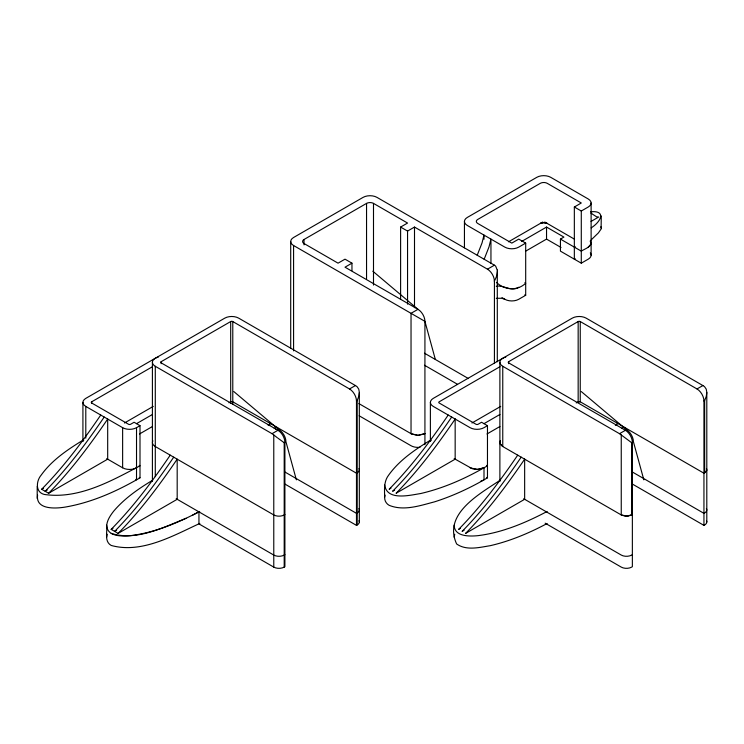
<?xml version="1.0" encoding="UTF-8"?>
<svg xmlns="http://www.w3.org/2000/svg" width="744" height="744" viewBox="0 0 744 744"><rect width="100%" height="100%" fill="white"/><g stroke="black" fill="none" stroke-linecap="round" stroke-linejoin="round"><path stroke-width="1.12" d="M82.919 402.402L82.919 441.406M152.408 362.272L152.408 481.526M359.324 521.962L359.324 392.237L358.748 389.14L357.167 386.806A9.83 5.673 60 0 0 355.437 385.55L238.684 318.144A9.83 5.673 0 0 0 224.781 318.144L85.793 398.384A9.83 5.673 0 0 0 85.793 406.41L85.793 438.179M497.299 361.779L497.299 271.541M430.637 440.076C415.115 449.581 399.435 460.09 388.694 475.072C383.727 481.387 384.471 489.58 384.676 497.104C384.397 500.461 386.201 503.688 389.14 505.316C403.741 511.323 420.053 505.622 434.524 501.847C453.04 495.96 470.738 487.683 487.469 477.834L487.469 425.67L484 427.679A9.83 5.673 0 0 1 470.096 427.679L433.268 406.41A9.83 5.673 0 0 1 433.268 398.384L572.257 318.144A9.83 5.673 0 0 1 586.151 318.144L702.903 385.55A9.83 5.673 60 0 1 704.642 386.806L706.223 389.14L706.8 392.237L706.8 521.962M359.333 392.525L358.813 396.375L357.167 400.598L357.167 524.976L356.478 525.376L284.496 483.823M706.8 392.525L706.279 396.375L704.642 400.598L704.642 472.812L703.945 473.212L580.246 401.797L578.618 401.621L576.228 402.913M590.643 211.78C606.472 210.217 601.106 221.656 591.173 227.869M601.282 215.965L601.087 229.068L598.371 232.918L591.173 239.903M500.349 440.801L500.089 443.684L502.758 446.53L621.249 514.941L627.22 516.169L632.363 514.541M37.591 495.104C35.34 510.449 57.232 508.626 66.876 506.785C92.851 502.051 117.282 491.031 140.002 477.834L140.002 425.67L134.097 422.257L130.618 424.266A1.479 0.856 0 0 1 128.535 424.266L91.698 402.997A1.479 0.856 0 0 1 91.698 401.797L152.511 366.69M199.857 523.404C173.045 535.754 141.416 553.908 111.163 545.436C103.928 541.39 107.573 531.69 106.699 525.19C107.303 519.907 110.419 515.397 113.581 511.295C124.397 498.471 138.393 488.799 152.66 480.206M106.699 537.224L107.275 534.229M384.676 497.104L385.057 495.104M547.147 523.506C529.124 533.113 510.114 541.13 490.166 545.696C479.35 547.435 466.321 550.876 456.63 543.957C442.699 513.899 479.75 493.932 500.126 480.206M454.175 537.224L454.742 534.229M500.089 441.359L500.089 443.684L502.758 446.53L502.758 366.29A9.83 5.673 0 0 1 505.808 357.064M477.22 255.229L482.047 242.897L484 235.085L484 239.27M484.167 259.238L489.003 246.906L490.947 239.103L490.947 263.339M430.85 440.801L431.195 440.271M100.738 415.04C82.928 441.183 63.882 466.665 41.664 489.264L48.611 493.272L107.685 459.169L107.685 419.049C89.875 445.191 70.829 470.682 48.611 493.272M104.207 417.04C86.397 443.192 67.36 468.673 45.142 491.273L47.142 490.11M170.227 455.161C152.418 481.303 133.381 506.785 111.163 529.384L118.11 533.401L177.184 499.298L177.184 459.169C159.365 485.321 140.328 510.803 118.11 533.401M173.705 457.169C155.896 483.312 136.85 508.794 114.632 531.393L116.641 530.24M448.204 415.04C430.395 441.183 411.358 466.665 389.14 489.264L390.981 488.194M451.682 417.04C433.873 443.192 414.827 468.673 392.609 491.273L394.618 490.11M517.703 455.161C499.894 481.303 480.847 506.785 458.63 529.384L460.48 528.324M521.172 457.169C503.363 483.312 484.325 508.794 462.108 531.393L464.107 530.24M588.234 247.129L590.913 244.274L590.308 240.861C593.6 246.441 584.235 248.98 581.287 251.137L560.437 239.103L560.437 251.137L581.287 263.181L588.234 259.163A9.83 5.673 0 0 0 590.308 252.895M83.161 440.076C67.639 449.581 51.959 460.09 41.218 475.072C36.196 480.838 35.089 492.175 44.231 494.435C78.204 499.522 110.921 481.229 140.002 465.791L139.258 465.363M304.008 244.878L304.008 239.503L366.55 203.391A4.91 2.837 0 0 1 373.497 203.391L407.554 223.051L400.607 227.069L400.607 299.069M161.197 363.677L161.197 361.677L230.687 321.548A1.479 0.856 0 0 1 232.779 321.548L349.522 388.954A9.83 5.673 60 0 1 356.478 400.997L356.478 525.376M351.959 270.695L351.959 263.171L345.011 267.189L417.979 309.318A9.83 5.673 60 0 1 424.926 321.352L435.352 359.464M400.607 227.069L407.554 231.077L414.501 227.069L487.469 269.188A9.83 5.673 60 0 1 494.425 281.232L494.425 363.481M124.462 423.001L153.255 406.382M136.524 423.662L152.408 414.492M85.793 406.41L122.63 427.679A9.83 5.673 0 0 0 136.524 427.679L140.002 425.67M41.664 489.264L43.515 488.194M139.5 433.985L152.408 426.535M228.957 402.802L230.687 401.797A1.479 0.856 0 0 1 232.779 401.797L356.478 473.212L357.167 472.812A7.375 4.259 0 0 0 358.98 468.515M508.515 241.8L542.767 222.019M575.205 258.661L574.34 259.163L574.34 207.009L581.287 202.991L547.24 183.331A4.91 2.837 0 0 0 540.284 183.331L477.741 219.443A4.91 2.837 0 0 0 477.741 223.451L511.798 243.111L518.745 239.103L525.692 243.111L525.692 295.275L518.745 299.283A9.83 5.673 0 0 1 504.841 299.283L501.865 298.27L496.257 298.298M521.721 241.4L546.542 227.069L563.915 237.094L560.437 239.103M525.692 243.111L518.745 247.129A9.83 5.673 0 0 1 504.841 247.129L467.316 225.46A9.83 5.673 0 0 1 467.316 217.434L536.815 177.314A9.83 5.673 0 0 1 550.709 177.314L588.234 198.983A9.83 5.673 0 0 1 588.234 207.009L581.287 211.017L574.34 207.009M487.469 269.188L494.425 265.18A7.096 5.794 -60 0 1 495.746 266.315L497.215 270.091M525.692 251.137L546.542 239.103L561.023 247.464M591.062 221.424L598.66 217.034L596.623 216.82L591.48 213.491M574.34 247.129L575.205 246.627M268.091 425.14L269.607 424.266A1.479 0.856 0 0 0 269.607 423.066L269.607 425.568M274.211 428.432L275.512 427.679A1.479 0.856 0 0 1 277.596 427.679L277.596 430.181M496.406 282.376C504.469 290.16 517.378 291.22 525.692 283.241L524.827 282.739M158.333 357.064A9.83 5.673 0 0 0 155.291 366.29L272.044 433.696L277.949 430.283A9.83 5.673 60 0 1 284.896 442.317L284.896 566.696L284.199 567.105A7.375 4.259 0 0 1 273.773 567.105L198.946 523.897L198.946 511.863L192.659 515.118M349.522 388.954L355.437 385.55M111.163 529.384L113.004 528.324M284.199 567.105L284.199 442.727L284.896 442.317M356.478 400.997L357.167 400.598M499.977 366.69L439.174 401.797A1.479 0.856 0 0 0 439.174 402.997L476.002 424.266A1.479 0.856 0 0 0 478.094 424.266L481.563 422.257L487.469 425.67M508.664 363.677L508.664 361.677L578.162 321.548A1.479 0.856 0 0 1 580.246 321.548L696.998 388.954A9.83 5.673 60 0 1 703.945 400.997L703.945 525.376L704.642 524.976A7.375 4.259 0 0 0 706.642 521.088M284.896 514.541L284.199 514.941A7.375 4.259 0 0 1 273.773 514.941L155.291 446.53A9.83 5.673 0 0 1 152.873 440.801M471.938 423.001L500.721 406.382M484 423.662L499.884 414.492M486.976 433.985L499.884 426.535M284.896 554.661L284.199 555.061A7.375 4.259 0 0 1 273.773 555.061L176.198 498.722M384.676 485.069C386.964 501.103 409.767 495.253 420.667 493.532C444.28 488.083 466.609 477.992 487.469 465.791L486.734 465.363M615.344 425.27L617.074 424.266A1.479 0.856 0 0 0 617.074 423.066M621.686 428.432L622.988 427.679A1.479 0.856 0 0 1 625.072 427.679M502.758 366.29L619.51 433.696L625.416 430.283A9.83 5.673 60 0 1 632.363 442.317L632.363 566.696L631.675 567.105A7.375 4.259 0 0 1 621.249 567.105L545.157 523.172M696.998 388.954L702.903 385.55M619.51 433.696A9.83 5.673 60 0 1 621.249 434.952L621.249 514.941L624.951 516.094L627.973 516.094L631.675 514.941L631.675 442.727L632.363 442.317M703.945 400.997L704.642 400.598M632.363 554.661L631.675 555.061A7.375 4.259 0 0 1 621.249 555.061L523.664 498.722M480.95 481.033A9.83 5.673 0 0 0 484 479.834L484 467.799L478.066 469.427L472.282 468.748L454.175 458.602M199.671 511.463C178.039 522.827 155.003 532.611 130.572 535.643C122.276 536.489 106.838 536.852 106.699 525.19M547.147 511.463C525.515 522.827 502.47 532.611 478.048 535.643C469.752 536.489 454.305 536.852 454.175 525.19M518.745 287.249C511.258 292.169 503.93 284.794 496.257 286.254M484 467.799L477.044 469.464L470.096 467.799M186.121 518.298C162.927 527.515 136.478 541.297 111.163 533.401M590.866 213.147L591.712 213.026M544.748 222.019L574.48 239.187M494.425 265.18L376.976 197.374A9.83 5.673 0 0 0 363.081 197.374L293.582 237.494A9.83 5.673 0 0 0 293.582 245.52L293.582 350.843M524.827 294.773L525.692 295.275M502.033 297.665L504.841 299.283M351.959 263.171L345.011 259.163L338.055 263.171L304.008 243.511A4.91 2.837 0 0 1 304.008 239.503M625.416 430.283L508.664 362.877A1.479 0.856 0 0 1 508.664 361.677M293.582 245.52L424.926 321.352L424.926 444.642M631.972 471.78L703.945 513.341L704.642 512.932A7.375 4.259 0 0 0 706.391 508.524M424.489 353.205L468.45 378.575M631.972 483.823L703.945 525.376M424.489 365.239L457.458 384.267M358.831 403.555L411.683 434.04L417.979 435.361L424.926 433.696L417.979 435.361L411.032 433.696L411.032 313.326L417.979 309.318L372.809 271.197M486.734 477.406L487.469 477.834M359.157 415.784L411.032 445.73A9.83 5.673 0 0 0 419.988 447.274M277.949 430.283L161.197 362.877A1.479 0.856 0 0 1 161.197 361.677M284.496 471.78L356.478 513.341L357.167 512.932A7.375 4.259 0 0 0 358.915 508.524M106.699 458.602L122.63 467.799A9.83 5.673 0 0 0 136.524 467.799M139.258 477.406L140.002 477.834M135.789 479.406L136.524 479.834L136.524 427.679M277.903 438.16L284.199 442.727M277.224 437.667L273.773 434.952A9.83 5.673 60 0 0 272.044 433.696M631.675 442.727L621.249 434.952M581.287 391.567L626.457 429.679A9.83 5.673 60 0 1 633.414 441.722L643.83 479.834M233.821 391.567L278.991 429.679A9.83 5.673 60 0 1 285.938 441.722L296.363 479.834M600.882 226.771L601.282 227.999M706.456 468.515L706.642 470.673L704.642 472.812L706.642 470.673L706.642 468.934M591.117 202.991L591.117 255.155M581.287 211.017L581.287 263.181M580.246 321.548L580.246 401.797L578.162 401.797L578.162 321.548M546.542 227.069L546.542 239.103M499.884 362.272L499.884 481.498M464.442 221.452L464.442 247.817M430.385 402.402L430.385 441.378M414.501 227.069L414.501 307.672M407.554 231.077L407.554 304.157M373.497 203.391L373.497 285.073M366.55 203.391L366.55 278.619M290.699 241.512L290.699 347.987M275.512 427.679L275.512 429.344M273.773 434.952L273.773 567.105M232.779 321.548L232.779 404.308M230.687 321.548L230.687 403.471M155.291 366.29L155.291 476.625M122.63 427.679L122.63 467.799M91.698 401.797L91.698 403.471M37.2 486.427L37.2 498.471M358.98 520.67A7.375 4.259 0 0 1 357.167 524.976M83.384 440.801A9.83 5.673 0 0 1 83.728 440.271M497.345 270.053A16.759 13.625 -60.1 0 1 494.267 281.13M455.161 419.049C437.342 445.191 418.305 470.682 396.087 493.272L455.161 459.169L455.161 419.049M524.65 459.169C506.841 485.321 487.794 510.803 465.577 533.401L524.65 499.298L524.65 459.169M540.609 223.284L543.762 222.623L547.24 223.451L543.762 222.623L540.609 223.284"/></g></svg>
